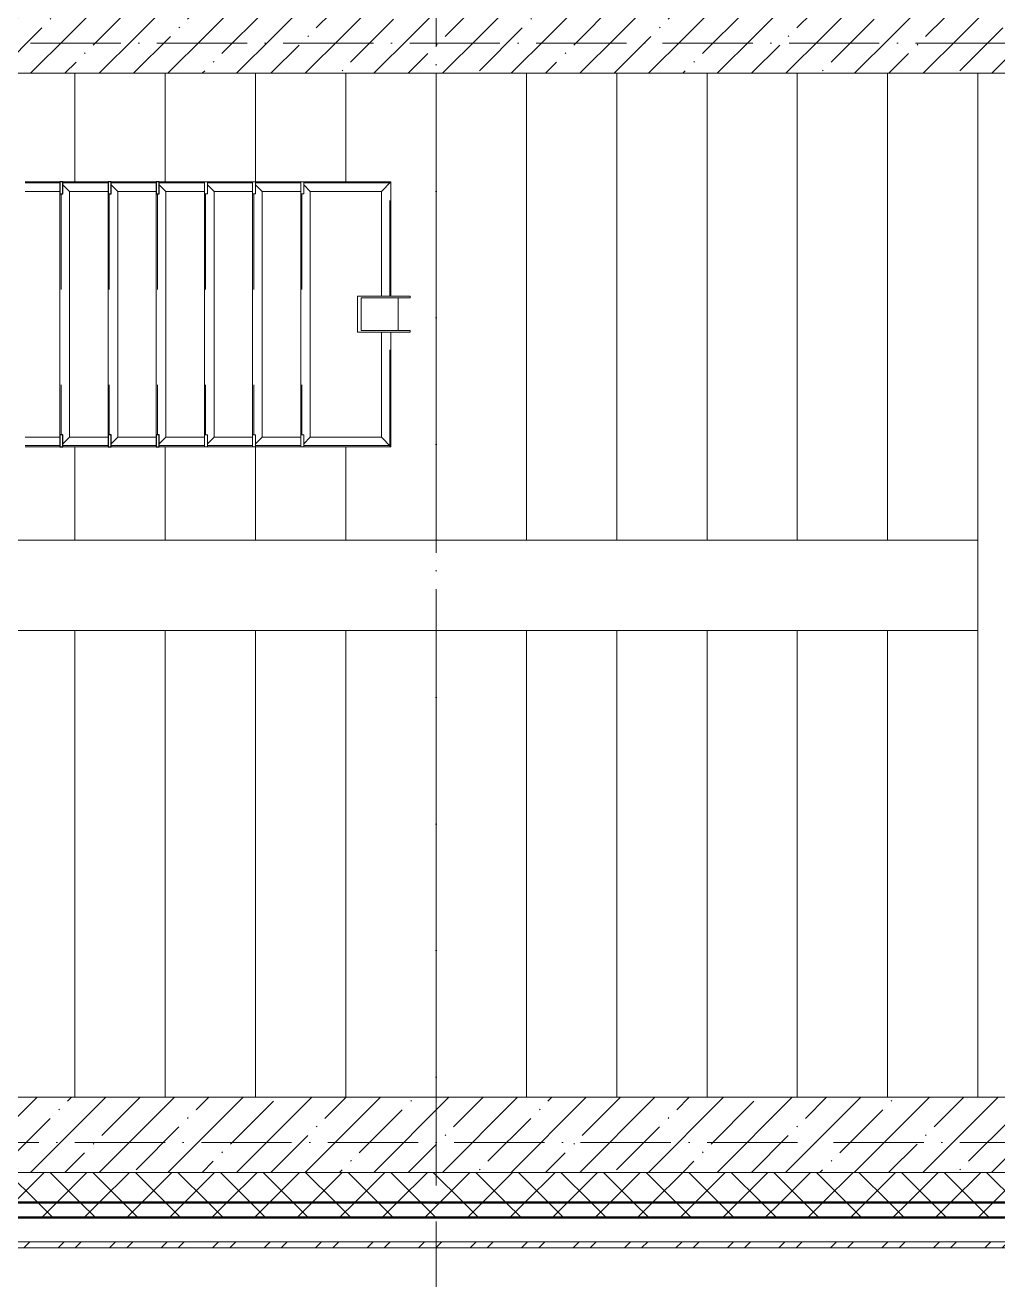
# Model space of a CAD drawing. Header units: millimetres. Extents: x -17017 to 628417, y -109036 to 199237.
# Drawn here: x 607794 to 611027, y -92791 to -88625 of the extents above; entities that cross this region are included whole.
import ezdxf

# ---------------------------------------------------------------- set-up
doc = ezdxf.new("R2010")
doc.units = ezdxf.units.MM
doc.linetypes.add('50_200_ШТРИХ_1Т_ш5_п1_п1_', pattern=[700, 500, -100, 0, -100])
doc.linetypes.add('Штрих', pattern=[635, 317.5, -317.5])
for name, color, linetype, lineweight in [('A-GENM-____-HDLN', 7, 'Штрих', 9), ('A-GENM-____-MCUT', 7, 'Continuous', 25), ('A-GENM-____-OTLN', 7, 'Continuous', 9), ('A-WALL-____-MCUT-1', 7, 'Continuous', 9), ('A-WALL-____-MCUT-2', 7, 'Continuous', 50), ('A-WALL-____-MCUT-3', 7, 'Continuous', 9), ('A-WALL-____-PATT-1', 7, 'Continuous', 9), ('A-WALL-FNSH-MCUT-1', 7, 'Continuous', 9), ('S-GRID-____-OTLN-1', 7, '50_200_ШТРИХ_1Т_ш5_п1_п1_', 9), ('S-STRS-____-OTLN-1', 7, 'Continuous', 9), ('стяжа', 7, 'Continuous', 30)]:
    doc.layers.add(name, color=color, linetype=linetype, lineweight=lineweight)
pattern_1 = [(45, (523510.01, -90515.61), (-70.71068, 70.71068), []), (135, (523510.01, -90515.61), (-70.71068, -70.71068), [])]
pattern_2 = [(45, (523510, -90515.61), (-114.04925, 114.04925), []), (45, (523624.06, -90515.61), (-114.04925, 114.04925), [201.612, -40.322, 3.353, -36.97])]

# ---------------------------------------------------------------- blocks, each defined once
blk = doc.blocks.new('ОМ_Труба_ГОСТ 8639-82 - ОМ_Труба_ГОСТ 8639-82-26350154-АР1_План отверстий 3 этажа в осях 1-64_А-ГГ')
at = {"layer": 'A-GENM-____-OTLN'}
for p, q in [((19689.1, 44821), (19689.1, 44941)), ((19689.1, 44941), (19864.1, 44941)), ((19864.1, 44935), (19701.2, 44935)), ((19701.2, 44935), (19701.2, 44827)), ((19824, 44935), (19824, 44827)), ((19864.1, 44941), (19864.1, 44935)), ((19864.1, 44821), (19689.1, 44821)), ((19701.2, 44827), (19864.1, 44827)), ((19864.1, 44827), (19864.1, 44821))]:
    blk.add_line(p, q, dxfattribs=at)
blk = doc.blocks.new('ОМ_Уголок_ГОСТ 8509-93 - ОМ_Уголок_ГОСТ 8509-93-26349651-АР1_План отверстий 3 этажа в осях 1-64_А-ГГ')
at = {"layer": 'A-GENM-____-HDLN'}
for p, q in [((4, -4), (380, -4)), ((500, -4), (876, -4))]:
    blk.add_line(p, q, dxfattribs=at)
at = {"layer": 'A-GENM-____-OTLN'}
for p, q in [((380, 0), (0, 0)), ((32, -32), (0, 0)), ((32, -32), (380, -32)), ((880, 0), (500, 0)), ((500, -32), (848, -32)), ((880, 0), (848, -32))]:
    blk.add_line(p, q, dxfattribs=at)
blk = doc.blocks.new('ОМ_Уголок_ГОСТ 8509-93 - ОМ_Уголок_ГОСТ 8509-93-V88-АР1_План отверстий 3 этажа в осях 1-64_А-ГГ')
at = {"layer": 'A-GENM-____-HDLN'}
blk.add_line((40, -4), (840, -4), dxfattribs=at)
at = {"layer": 'A-GENM-____-OTLN'}
for p, q in [((32, -32), (10, -10)), ((32, -32), (848, -32)), ((840, 0), (40, 0)), ((870, -10), (848, -32))]:
    blk.add_line(p, q, dxfattribs=at)
blk = doc.blocks.new('ОМ_Уголок_ГОСТ 8509-93 - ОМ_Уголок_ГОСТ 8509-93-19082047-АР1_План отверстий 3 этажа в осях 1-64_А-ГГ')
at = {"layer": 'A-GENM-____-HDLN'}
blk.add_line((10, -4), (296, -4), dxfattribs=at)
at = {"layer": 'A-GENM-____-OTLN'}
for p, q in [((300, 0), (10, 0)), ((32, -32), (10, -10)), ((32, -32), (268, -32)), ((300, 0), (268, -32))]:
    blk.add_line(p, q, dxfattribs=at)
blk = doc.blocks.new('ОМ_Уголок_ГОСТ 8509-93 - ОМ_Уголок_ГОСТ 8509-93-V89-АР1_План отверстий 3 этажа в осях 1-64_А-ГГ')
at = {"layer": 'A-GENM-____-HDLN'}
blk.add_line((4, -4), (290, -4), dxfattribs=at)
at = {"layer": 'A-GENM-____-OTLN'}
for p, q in [((290, 0), (0, 0)), ((32, -32), (0, 0)), ((32, -32), (268, -32)), ((290, -10), (268, -32))]:
    blk.add_line(p, q, dxfattribs=at)
blk = doc.blocks.new('ОМ_Уголок_ГОСТ 8509-93 - ОМ_Уголок_ГОСТ 8509-93-V90-АР1_План отверстий 3 этажа в осях 1-64_А-ГГ')
at = {"layer": 'A-GENM-____-HDLN'}
blk.add_line((10, -4), (160, -4), dxfattribs=at)
at = {"layer": 'A-GENM-____-OTLN'}
for p, q in [((160, 0), (10, 0)), ((32, -32), (10, -10)), ((32, -32), (160, -32))]:
    blk.add_line(p, q, dxfattribs=at)
blk = doc.blocks.new('ОМ_Уголок_ГОСТ 8509-93 - ОМ_Уголок_ГОСТ 8509-93-V91-АР1_План отверстий 3 этажа в осях 1-64_А-ГГ')
at = {"layer": 'A-GENM-____-HDLN'}
blk.add_line((140, -4), (290, -4), dxfattribs=at)
at = {"layer": 'A-GENM-____-OTLN'}
for p, q in [((290, 0), (140, 0)), ((140, -32), (268, -32)), ((290, -10), (268, -32))]:
    blk.add_line(p, q, dxfattribs=at)
blk = doc.blocks.new('ОМ_Уголок_ГОСТ 8509-93 - ОМ_Уголок_ГОСТ 8509-93-V93-АР1_План отверстий 3 этажа в осях 1-64_А-ГГ')
at = {"layer": 'A-GENM-____-HDLN'}
blk.add_line((44.3, -4), (160, -4), dxfattribs=at)
at = {"layer": 'A-GENM-____-OTLN'}
for p, q in [((160, 0), (44.3, 0)), ((44.3, -32), (160, -32))]:
    blk.add_line(p, q, dxfattribs=at)
blk = doc.blocks.new('ОМ_Уголок_ГОСТ 8509-93 - ОМ_Уголок_ГОСТ 8509-93-V94-АР1_План отверстий 3 этажа в осях 1-64_А-ГГ')
at = {"layer": 'A-GENM-____-HDLN'}
blk.add_line((140, -4), (255.7, -4), dxfattribs=at)
at = {"layer": 'A-GENM-____-OTLN'}
for p, q in [((255.7, 0), (140, 0)), ((140, -32), (255.7, -32))]:
    blk.add_line(p, q, dxfattribs=at)
blk = doc.blocks.new('ОМ_Полоса_Трапеция прямоугольная_Прокат_ГОСТ 103-2006 - ОМ_Полоса_Трапеция прямоугольная_Прокат_ГОСТ 103-2006-19082130-АР1_План отверстий 3 этажа в осях 1-64_А-ГГ')
at = {"layer": 'A-GENM-____-OTLN'}
for p, q in [((19500, 45321), (19510, 45321)), ((19500, 45281), (19500, 45321)), ((19510, 45321), (19510, 45281)), ((19510, 45281), (19500, 45281))]:
    blk.add_line(p, q, dxfattribs=at)
blk = doc.blocks.new('ОМ_Полоса_Трапеция прямоугольная_Прокат_ГОСТ 103-2006 - ОМ_Полоса_Трапеция прямоугольная_Прокат_ГОСТ 103-2006-V96-АР1_План отверстий 3 этажа в осях 1-64_А-ГГ')
at = {"layer": 'A-GENM-____-MCUT'}
for p, q in [((19030, 45321), (19020, 45321)), ((19020, 45321), (19020, 45281)), ((19030, 45281), (19030, 45321)), ((19020, 45281), (19030, 45281))]:
    blk.add_line(p, q, dxfattribs=at)
blk = doc.blocks.new('ОМ_Полоса_Трапеция прямоугольная_Прокат_ГОСТ 103-2006 - ОМ_Полоса_Трапеция прямоугольная_Прокат_ГОСТ 103-2006-V97-АР1_План отверстий 3 этажа в осях 1-64_А-ГГ')
at = {"layer": 'A-GENM-____-MCUT'}
for p, q in [((18870, 45321), (18860, 45321)), ((18860, 45321), (18860, 45281)), ((18870, 45281), (18870, 45321)), ((18860, 45281), (18870, 45281))]:
    blk.add_line(p, q, dxfattribs=at)
blk = doc.blocks.new('ОМ_Полоса_Трапеция прямоугольная_Прокат_ГОСТ 103-2006 - ОМ_Полоса_Трапеция прямоугольная_Прокат_ГОСТ 103-2006-V98-АР1_План отверстий 3 этажа в осях 1-64_А-ГГ')
at = {"layer": 'A-GENM-____-MCUT'}
for p, q in [((18710, 45321), (18700, 45321)), ((18700, 45321), (18700, 45281)), ((18710, 45281), (18710, 45321)), ((18700, 45281), (18710, 45281))]:
    blk.add_line(p, q, dxfattribs=at)
blk = doc.blocks.new('ОМ_Полоса_Трапеция прямоугольная_Прокат_ГОСТ 103-2006 - ОМ_Полоса_Трапеция прямоугольная_Прокат_ГОСТ 103-2006-19082170-АР1_План отверстий 3 этажа в осях 1-64_А-ГГ')
at = {"layer": 'A-GENM-____-OTLN'}
for p, q in [((19500, 44481), (19510, 44481)), ((19500, 44441), (19500, 44481)), ((19510, 44481), (19510, 44441)), ((19510, 44441), (19500, 44441))]:
    blk.add_line(p, q, dxfattribs=at)
blk = doc.blocks.new('ОМ_Полоса_Трапеция прямоугольная_Прокат_ГОСТ 103-2006 - ОМ_Полоса_Трапеция прямоугольная_Прокат_ГОСТ 103-2006-V99-АР1_План отверстий 3 этажа в осях 1-64_А-ГГ')
at = {"layer": 'A-GENM-____-MCUT'}
for p, q in [((19030, 44481), (19020, 44481)), ((19020, 44481), (19020, 44441)), ((19030, 44441), (19030, 44481)), ((19020, 44441), (19030, 44441))]:
    blk.add_line(p, q, dxfattribs=at)
blk = doc.blocks.new('ОМ_Полоса_Трапеция прямоугольная_Прокат_ГОСТ 103-2006 - ОМ_Полоса_Трапеция прямоугольная_Прокат_ГОСТ 103-2006-V100-АР1_План отверстий 3 этажа в осях 1-64_А-ГГ')
at = {"layer": 'A-GENM-____-MCUT'}
for p, q in [((18870, 44481), (18860, 44481)), ((18860, 44481), (18860, 44441)), ((18870, 44441), (18870, 44481)), ((18860, 44441), (18870, 44441))]:
    blk.add_line(p, q, dxfattribs=at)
blk = doc.blocks.new('ОМ_Полоса_Трапеция прямоугольная_Прокат_ГОСТ 103-2006 - ОМ_Полоса_Трапеция прямоугольная_Прокат_ГОСТ 103-2006-V101-АР1_План отверстий 3 этажа в осях 1-64_А-ГГ')
at = {"layer": 'A-GENM-____-MCUT'}
for p, q in [((18710, 44481), (18700, 44481)), ((18700, 44481), (18700, 44441)), ((18710, 44441), (18710, 44481)), ((18700, 44441), (18710, 44441))]:
    blk.add_line(p, q, dxfattribs=at)
blk = doc.blocks.new('3эт')
at = {"layer": 'S-GRID-____-OTLN-1', "color": 251, "ltscale": 0.6, "true_color": 0x636466}
for p, q in [((369420.7, -91346.1), (369420.7, -80328.4)), ((387697.2, -85032.4), (279101.9, -85032.4)), ((387845.1, -88682.4), (279101.9, -88682.4))]:
    blk.add_line(p, q, dxfattribs=at)

msp = doc.modelspace()

# ---------------------------------------------------------------- hatches: boundary and pattern name
at = {"layer": 'A-WALL-____-PATT-1'}
h = msp.add_hatch(dxfattribs=at)
h.set_pattern_fill('FP_38', color=256, style=0, pattern_type=2)
h.set_pattern_definition(pattern_2)
h.paths.add_polyline_path([(612510, -88784.6), (612510, -88534.6), (607310, -88534.6), (607310, -88784.6), (611869.5, -88784.6)], flags=0)
h = msp.add_hatch(dxfattribs=at)
h.set_pattern_fill('FP_38', color=256, style=0, pattern_type=2)
h.set_pattern_definition(pattern_2)
h.paths.add_polyline_path([(612510, -92434.6), (612510, -92184.6), (605910, -92184.6), (605910, -92434.6), (611869.5, -92434.6)], flags=0)
h = msp.add_hatch(dxfattribs=at)
h.set_pattern_fill('FP_1', color=256, style=0, pattern_type=2)
h.set_pattern_definition(pattern_1)
h.paths.add_polyline_path([(624260, -92534.6), (624760, -92534.6), (624760, -92434.6), (615735, -92434.6), (615735, -92440.6), (615660, -92440.6), (615660, -92534.6), (624241.8, -92534.6)], flags=0)
h.paths.add_polyline_path([(612753.3, -92534.6), (613860, -92534.6), (613860, -92440.6), (613785, -92440.6), (613785, -92434.6), (605910, -92434.6), (605910, -92534.6), (612510, -92534.6)], flags=0)
h.paths.add_polyline_path([(604910, -92534.6), (604910, -92434.6), (603785, -92434.6), (603785, -92440.6), (603710, -92440.6), (603710, -92534.6), (604799.7, -92534.6)], flags=0)
h.paths.add_polyline_path([(601910, -92534.6), (601910, -92440.6), (601835, -92440.6), (601835, -92434.6), (600785, -92434.6), (600785, -92440.6), (600710, -92440.6), (600710, -92534.6), (601264.8, -92534.6)], flags=0)
h.paths.add_polyline_path([(598910, -92534.6), (598910, -92434.6), (597785, -92434.6), (597785, -92440.6), (597710, -92440.6), (597710, -92534.6), (597785, -92534.6)], flags=0)
h.paths.add_polyline_path([(594510, -92534.6), (595910, -92534.6), (595910, -92434.6), (594585, -92434.6), (594585, -92440.6), (594510, -92440.6)], flags=0)
h.paths.add_polyline_path([(592427.4, -92534.6), (592710, -92534.6), (592710, -92440.6), (592635, -92440.6), (592635, -92434.6), (591585, -92434.6), (591585, -92440.6), (591510, -92440.6), (591510, -92534.6), (591543.7, -92534.6)], flags=0)
h.paths.add_polyline_path([(589710, -92534.6), (589710, -92434.6), (588585, -92434.6), (588585, -92440.6), (588510, -92440.6), (588510, -92534.6), (588585, -92534.6)], flags=0)
h.paths.add_polyline_path([(586360, -92534.6), (586710, -92534.6), (586710, -92440.6), (586635, -92440.6), (586635, -92434.6), (585585, -92434.6), (585585, -92440.6), (585510, -92440.6), (585510, -92534.6), (586241.3, -92534.6)], flags=0)
h.paths.add_polyline_path([(583710, -92534.6), (583710, -92440.6), (583635, -92440.6), (583635, -92434.6), (582585, -92434.6), (582585, -92440.6), (582510, -92440.6), (582510, -92534.6), (583590.1, -92534.6)], flags=0)
h.paths.add_polyline_path([(580710, -92534.6), (580710, -92440.6), (580635, -92440.6), (580635, -92434.6), (579585, -92434.6), (579585, -92440.6), (579510, -92440.6), (579510, -92534.6), (580055.2, -92534.6)], flags=0)
h.paths.add_polyline_path([(576520.3, -92534.6), (577710, -92534.6), (577710, -92440.6), (577635, -92440.6), (577635, -92434.6), (576585, -92434.6), (576585, -92440.6), (576510, -92440.6), (576510, -92534.6), (576516, -92534.6)], flags=0)
h.paths.add_polyline_path([(573510, -92534.6), (574710, -92534.6), (574710, -92440.6), (574635, -92440.6), (574635, -92434.6), (573585, -92434.6), (573585, -92440.6), (573510, -92440.6)], flags=0)
h.paths.add_polyline_path([(568566.7, -92534.6), (568710, -92534.6), (568710, -92440.6), (568635, -92440.6), (568635, -92434.6), (567585, -92434.6), (567585, -92440.6), (567510, -92440.6), (567510, -92534.6), (568360, -92534.6)], flags=0)
h.paths.add_polyline_path([(565710, -92534.6), (565710, -92440.6), (565635, -92440.6), (565635, -92434.6), (564585, -92434.6), (564585, -92440.6), (564510, -92440.6), (564510, -92534.6), (565704, -92534.6)], flags=0)
h.paths.add_polyline_path([(562380.5, -92534.6), (562710, -92534.6), (562710, -92440.6), (562635, -92439.9), (562635, -92434.6), (561310, -92434.6), (561310, -92534.6)], flags=0)
h.paths.add_polyline_path([(558845.6, -92534.6), (559510, -92534.6), (559510, -92440.6), (559435, -92440.6), (559435, -92434.6), (558310, -92434.6), (558310, -92534.6)], flags=0)
h.paths.add_polyline_path([(556510, -92534.6), (556510, -92440.6), (556435, -92440.6), (556435, -92434.6), (555385, -92434.6), (555385, -92440.6), (555310, -92440.6), (555310.7, -92534.6), (556504, -92534.6)], flags=0)
h.paths.add_polyline_path([(553510, -92534.6), (553510, -92440.6), (553435, -92440.6), (553435, -92434.6), (552310, -92434.6), (552310, -92534.6), (552659.5, -92534.6)], flags=0)
h.paths.add_polyline_path([(550510, -92534.6), (550510, -92440.6), (550435, -92440.6), (550435, -92434.6), (549310, -92434.6), (549310, -92534.6), (550008.3, -92534.6)], flags=0)
h.paths.add_polyline_path([(547510, -92534.6), (547510, -92440.6), (547435, -92440.6), (547435, -92434.6), (546385, -92434.6), (546385, -92440.6), (546310, -92440.6), (546310, -92534.6), (546473.4, -92534.6)], flags=0)
h.paths.add_polyline_path([(537636, -92534.6), (538510, -92534.6), (538510, -92440.6), (538435, -92440.6), (538435, -92434.6), (537385, -92434.6), (537385, -92440.6), (537310, -92440.6), (537310, -92534.6)], flags=0)
h.paths.add_polyline_path([(535868.6, -92534.6), (536310, -92534.6), (536310, -92440.6), (536235, -92440.6), (536235, -92434.6), (530985, -92434.6), (530985, -92440.6), (530910, -92440.6), (530910, -92534.6), (534410, -92534.6)], flags=0)
h.paths.add_polyline_path([(528798.7, -92534.6), (529910, -92534.6), (529910, -92440.6), (529835, -92440.6), (529835, -92434.6), (521060, -92434.6), (521060, -92534.6), (527031.3, -92534.6)], flags=0)
h = msp.add_hatch(dxfattribs=at)
h.set_pattern_fill('FP_1', color=256, style=0, pattern_type=2)
h.set_pattern_definition(pattern_1)
h.paths.add_polyline_path([(624760, -92584.6), (624860, -92584.6), (624860, -92534.6), (615660, -92534.6), (615660, -92584.6), (624241.8, -92584.6)], flags=0)
h.paths.add_polyline_path([(612753.3, -92584.6), (613860, -92584.6), (613860, -92534.6), (605910, -92534.6), (605910, -92584.6), (611869.5, -92584.6)], flags=0)
h.paths.add_polyline_path([(604799.7, -92584.6), (604910, -92584.6), (604910, -92534.6), (603710, -92534.6), (603710, -92584.6), (603916, -92584.6)], flags=0)
h.paths.add_polyline_path([(600710, -92584.6), (601910, -92584.6), (601910, -92534.6), (600710, -92534.6)], flags=0)
h.paths.add_polyline_path([(597729.8, -92584.6), (598910, -92584.6), (598910, -92534.6), (597710, -92534.6), (597710, -92584.6)], flags=0)
h.paths.add_polyline_path([(595910, -92584.6), (595910, -92534.6), (594510, -92534.6), (594510, -92584.6), (595078.6, -92584.6)], flags=0)
h.paths.add_polyline_path([(592710, -92584.6), (592710, -92534.6), (591510, -92534.6), (591510, -92584.6), (592427.4, -92584.6)], flags=0)
h.paths.add_polyline_path([(589710, -92584.6), (589710, -92534.6), (588510, -92534.6), (588510, -92584.6)], flags=0)
h.paths.add_polyline_path([(586710, -92584.6), (586710, -92534.6), (585510, -92534.6), (585510, -92584.6), (586241.3, -92584.6)], flags=0)
h.paths.add_polyline_path([(582510, -92584.6), (583710, -92584.6), (583710, -92534.6), (582510, -92534.6)], flags=0)
h.paths.add_polyline_path([(579510, -92584.6), (580710, -92584.6), (580710, -92534.6), (579510, -92534.6)], flags=0)
h.paths.add_polyline_path([(576520.3, -92584.6), (577710, -92584.6), (577710, -92534.6), (576510, -92534.6), (576510, -92584.6)], flags=0)
h.paths.add_polyline_path([(574710, -92584.6), (574710, -92534.6), (573510, -92534.6), (573510, -92584.6), (573869.1, -92584.6)], flags=0)
h.paths.add_polyline_path([(568566.7, -92584.6), (568710, -92584.6), (568710, -92534.6), (567510, -92534.6), (567510, -92584.6), (567682.9, -92584.6)], flags=0)
h.paths.add_polyline_path([(565710, -92584.6), (565710, -92534.6), (564510, -92534.6), (564510, -92584.6), (565031.7, -92584.6)], flags=0)
h.paths.add_polyline_path([(562380.5, -92584.6), (562710, -92584.6), (562710, -92534.6), (561310, -92534.6), (561310, -92584.6)], flags=0)
h.paths.add_polyline_path([(559510, -92584.6), (559510, -92534.6), (558310, -92534.6), (558310, -92584.6), (558845.6, -92584.6)], flags=0)
h.paths.add_polyline_path([(556510, -92584.6), (556510, -92534.6), (555310, -92534.6), (555310.7, -92584.6)], flags=0)
h.paths.add_polyline_path([(553510, -92584.6), (553510, -92534.6), (552310, -92534.6), (552310, -92584.6), (552659.5, -92584.6)], flags=0)
h.paths.add_polyline_path([(550510, -92584.6), (550510, -92534.6), (549310, -92534.6), (549310, -92584.6), (550008.3, -92584.6)], flags=0)
h.paths.add_polyline_path([(546473.4, -92584.6), (547510, -92584.6), (547510, -92534.6), (546310, -92534.6), (546310, -92584.6)], flags=0)
h.paths.add_polyline_path([(537310, -92584.6), (538510, -92584.6), (538510, -92534.6), (537310, -92534.6)], flags=0)
h.paths.add_polyline_path([(536310, -92584.6), (536310, -92534.6), (530910, -92534.6), (530910, -92584.6), (535868.6, -92584.6)], flags=0)
h.paths.add_polyline_path([(529682.5, -92584.6), (529910, -92584.6), (529910, -92534.6), (520960, -92534.6), (520960, -92584.6), (528798.7, -92584.6)], flags=0)
h = msp.add_hatch(dxfattribs=at)
h.set_pattern_fill('FP_3', color=256, style=0, pattern_type=2)
h.set_pattern_definition([(45, (523510.01, -90515.61), (-85.53659, 85.53659), []), (45, (523567.03, -90515.61), (-85.53659, 85.53659), [])])
h.paths.add_polyline_path([(624990, -92684.6), (624990, -92664.6), (615660, -92664.6), (615660, -92684.6), (624241.8, -92684.6)], flags=0)
h.paths.add_polyline_path([(612753.3, -92684.6), (613860, -92684.6), (613860, -92664.6), (605910, -92664.6), (605910, -92684.6), (611869.5, -92684.6)], flags=0)
h.paths.add_polyline_path([(603916, -92684.6), (604910, -92684.6), (604910, -92664.6), (603710, -92664.6), (603710, -92684.6)], flags=0)
h.paths.add_polyline_path([(601910, -92684.6), (601910, -92664.6), (600711, -92664.6), (600711, -92684.6), (601264.8, -92684.6)], flags=0)
h.paths.add_polyline_path([(597729.8, -92684.6), (598910, -92684.6), (598910, -92664.6), (597710, -92664.6), (597710, -92684.6)], flags=0)
h.paths.add_polyline_path([(595395, -92684.6), (595910, -92684.6), (595910, -92664.6), (595395, -92664.6)], flags=0)

# ---------------------------------------------------------------- linework, layer by layer
at = {"layer": 'A-WALL-____-MCUT-1'}
for p, q in [((607060, -88784.6), (612510, -88784.6)), ((612510, -92184.6), (605910, -92184.6)), ((612510, -92434.6), (605910, -92434.6))]:
    msp.add_line(p, q, dxfattribs=at)
at = {"layer": 'A-WALL-____-MCUT-2'}
for p, q in [((605910, -92534.6), (613860, -92534.6)), ((605910, -92584.6), (613860, -92584.6))]:
    msp.add_line(p, q, dxfattribs=at)
at = {"layer": 'A-WALL-____-MCUT-3'}
msp.add_line((605910, -92664.6), (613860, -92664.6), dxfattribs=at)
at = {"layer": 'A-WALL-FNSH-MCUT-1'}
for p, q in [((613860, -92664.6), (605910, -92664.6)), ((605910, -92684.6), (613860, -92684.6))]:
    msp.add_line(p, q, dxfattribs=at)
at = {"layer": 'S-STRS-____-OTLN-1'}
for p, q in [((607960, -88784.6), (607960, -89144.6)), ((607960, -88784.6), (607960, -89144.6)), ((608260, -88784.6), (608260, -89144.6)), ((608260, -88784.6), (608260, -89144.6)), ((608560, -88784.6), (608560, -89144.6)), ((608560, -88784.6), (608560, -89144.6)), ((608860, -88784.6), (608860, -89144.6)), ((608860, -88784.6), (608860, -89144.6)), ((609160, -88784.6), (609160, -90334.6)), ((609160, -88784.6), (609160, -90334.6)), ((609460, -88784.6), (609460, -90334.6)), ((609460, -88784.6), (609460, -90334.6)), ((609760, -88784.6), (609760, -90334.6)), ((609760, -88784.6), (609760, -90334.6)), ((610060, -88784.6), (610060, -90334.6)), ((610060, -88784.6), (610060, -90334.6)), ((610360, -88784.6), (610360, -90334.6)), ((610360, -88784.6), (610360, -90334.6)), ((610660, -88784.6), (610660, -90334.6)), ((610660, -88784.6), (610660, -90334.6)), ((610960, -88784.6), (610960, -90334.6)), ((610960, -88784.6), (610960, -90334.6)), ((607960, -90024.6), (607960, -90334.6)), ((607960, -90024.6), (607960, -90334.6)), ((608260, -90024.6), (608260, -90334.6)), ((608260, -90024.6), (608260, -90334.6)), ((608560, -90024.6), (608560, -90334.6)), ((608560, -90024.6), (608560, -90334.6)), ((608860, -90024.6), (608860, -90334.6)), ((608860, -90024.6), (608860, -90334.6)), ((607660, -90334.6), (607960, -90334.6)), ((607960, -90334.6), (608260, -90334.6)), ((608260, -90334.6), (608560, -90334.6)), ((608560, -90334.6), (608860, -90334.6)), ((608860, -90334.6), (609160, -90334.6)), ((609160, -90334.6), (609460, -90334.6)), ((609460, -90334.6), (609760, -90334.6)), ((609760, -90334.6), (610060, -90334.6)), ((610060, -90334.6), (610360, -90334.6)), ((610360, -90334.6), (610660, -90334.6)), ((610660, -90334.6), (610960, -90334.6)), ((610960, -90334.6), (610960, -90634.6)), ((607960, -90634.6), (607660, -90634.6)), ((608260, -90634.6), (607960, -90634.6)), ((607960, -92184.6), (607960, -90634.6)), ((607960, -92184.6), (607960, -90634.6)), ((608560, -90634.6), (608260, -90634.6)), ((608260, -92184.6), (608260, -90634.6)), ((608260, -92184.6), (608260, -90634.6)), ((608860, -90634.6), (608560, -90634.6)), ((608560, -92184.6), (608560, -90634.6)), ((608560, -92184.6), (608560, -90634.6)), ((609160, -90634.6), (608860, -90634.6)), ((608860, -92184.6), (608860, -90634.6)), ((608860, -92184.6), (608860, -90634.6)), ((609460, -90634.6), (609160, -90634.6)), ((609160, -92184.6), (609160, -90634.6)), ((609160, -92184.6), (609160, -90634.6)), ((609760, -90634.6), (609460, -90634.6)), ((609460, -92184.6), (609460, -90634.6)), ((609460, -92184.6), (609460, -90634.6)), ((610060, -90634.6), (609760, -90634.6)), ((609760, -92184.6), (609760, -90634.6)), ((609760, -92184.6), (609760, -90634.6)), ((610360, -90634.6), (610060, -90634.6)), ((610060, -92184.6), (610060, -90634.6)), ((610060, -92184.6), (610060, -90634.6)), ((610660, -90634.6), (610360, -90634.6)), ((610360, -92184.6), (610360, -90634.6)), ((610360, -92184.6), (610360, -90634.6)), ((610960, -90634.6), (610660, -90634.6)), ((610660, -92184.6), (610660, -90634.6)), ((610660, -92184.6), (610660, -90634.6)), ((610960, -92184.6), (610960, -90634.6)), ((610960, -92184.6), (610960, -90634.6))]:
    msp.add_line(p, q, dxfattribs=at)

# ---------------------------------------------------------------- block references
at = {"layer": 'A-GENM-____-OTLN', "extrusion": (0, 0, -1)}
for name, p in [('ОМ_Уголок_ГОСТ 8509-93 - ОМ_Уголок_ГОСТ 8509-93-V94-АР1_План отверстий 3 этажа в осях 1-64_А-ГГ', (-608050, -89144.6)), ('ОМ_Уголок_ГОСТ 8509-93 - ОМ_Уголок_ГОСТ 8509-93-V91-АР1_План отверстий 3 этажа в осях 1-64_А-ГГ', (-608210, -89144.6)), ('ОМ_Уголок_ГОСТ 8509-93 - ОМ_Уголок_ГОСТ 8509-93-V91-АР1_План отверстий 3 этажа в осях 1-64_А-ГГ', (-608370, -89144.6)), ('ОМ_Уголок_ГОСТ 8509-93 - ОМ_Уголок_ГОСТ 8509-93-V91-АР1_План отверстий 3 этажа в осях 1-64_А-ГГ', (-608530, -89144.6)), ('ОМ_Уголок_ГОСТ 8509-93 - ОМ_Уголок_ГОСТ 8509-93-V91-АР1_План отверстий 3 этажа в осях 1-64_А-ГГ', (-608690, -89144.6)), ('ОМ_Уголок_ГОСТ 8509-93 - ОМ_Уголок_ГОСТ 8509-93-V91-АР1_План отверстий 3 этажа в осях 1-64_А-ГГ', (-608850, -89144.6)), ('ОМ_Уголок_ГОСТ 8509-93 - ОМ_Уголок_ГОСТ 8509-93-V89-АР1_План отверстий 3 этажа в осях 1-64_А-ГГ', (-609010, -89144.6))]:
    msp.add_blockref(name, p, dxfattribs=at)
at = {"layer": 'A-GENM-____-OTLN'}
for name, p in [('ОМ_Полоса_Трапеция прямоугольная_Прокат_ГОСТ 103-2006 - ОМ_Полоса_Трапеция прямоугольная_Прокат_ГОСТ 103-2006-V98-АР1_План отверстий 3 этажа в осях 1-64_А-ГГ', (589210, -134465.6)), ('ОМ_Полоса_Трапеция прямоугольная_Прокат_ГОСТ 103-2006 - ОМ_Полоса_Трапеция прямоугольная_Прокат_ГОСТ 103-2006-V97-АР1_План отверстий 3 этажа в осях 1-64_А-ГГ', (589210, -134465.6)), ('ОМ_Полоса_Трапеция прямоугольная_Прокат_ГОСТ 103-2006 - ОМ_Полоса_Трапеция прямоугольная_Прокат_ГОСТ 103-2006-V96-АР1_План отверстий 3 этажа в осях 1-64_А-ГГ', (589210, -134465.6)), ('ОМ_Полоса_Трапеция прямоугольная_Прокат_ГОСТ 103-2006 - ОМ_Полоса_Трапеция прямоугольная_Прокат_ГОСТ 103-2006-19082130-АР1_План отверстий 3 этажа в осях 1-64_А-ГГ', (588890, -134465.6)), ('ОМ_Полоса_Трапеция прямоугольная_Прокат_ГОСТ 103-2006 - ОМ_Полоса_Трапеция прямоугольная_Прокат_ГОСТ 103-2006-19082130-АР1_План отверстий 3 этажа в осях 1-64_А-ГГ', (589050, -134465.6)), ('ОМ_Полоса_Трапеция прямоугольная_Прокат_ГОСТ 103-2006 - ОМ_Полоса_Трапеция прямоугольная_Прокат_ГОСТ 103-2006-19082130-АР1_План отверстий 3 этажа в осях 1-64_А-ГГ', (589210, -134465.6)), ('ОМ_Труба_ГОСТ 8639-82 - ОМ_Труба_ГОСТ 8639-82-26350154-АР1_План отверстий 3 этажа в осях 1-64_А-ГГ', (589210, -134465.6)), ('ОМ_Полоса_Трапеция прямоугольная_Прокат_ГОСТ 103-2006 - ОМ_Полоса_Трапеция прямоугольная_Прокат_ГОСТ 103-2006-V101-АР1_План отверстий 3 этажа в осях 1-64_А-ГГ', (589210, -134465.6)), ('ОМ_Полоса_Трапеция прямоугольная_Прокат_ГОСТ 103-2006 - ОМ_Полоса_Трапеция прямоугольная_Прокат_ГОСТ 103-2006-V100-АР1_План отверстий 3 этажа в осях 1-64_А-ГГ', (589210, -134465.6)), ('ОМ_Полоса_Трапеция прямоугольная_Прокат_ГОСТ 103-2006 - ОМ_Полоса_Трапеция прямоугольная_Прокат_ГОСТ 103-2006-V99-АР1_План отверстий 3 этажа в осях 1-64_А-ГГ', (589210, -134465.6)), ('ОМ_Полоса_Трапеция прямоугольная_Прокат_ГОСТ 103-2006 - ОМ_Полоса_Трапеция прямоугольная_Прокат_ГОСТ 103-2006-19082170-АР1_План отверстий 3 этажа в осях 1-64_А-ГГ', (588890, -134465.6)), ('ОМ_Полоса_Трапеция прямоугольная_Прокат_ГОСТ 103-2006 - ОМ_Полоса_Трапеция прямоугольная_Прокат_ГОСТ 103-2006-19082170-АР1_План отверстий 3 этажа в осях 1-64_А-ГГ', (589050, -134465.6)), ('ОМ_Полоса_Трапеция прямоугольная_Прокат_ГОСТ 103-2006 - ОМ_Полоса_Трапеция прямоугольная_Прокат_ГОСТ 103-2006-19082170-АР1_План отверстий 3 этажа в осях 1-64_А-ГГ', (589210, -134465.6))]:
    msp.add_blockref(name, p, dxfattribs=at)
at = {"layer": 'A-GENM-____-OTLN', "extrusion": (0, 0, -1)}
for name, p, rotation in [('ОМ_Уголок_ГОСТ 8509-93 - ОМ_Уголок_ГОСТ 8509-93-V88-АР1_План отверстий 3 этажа в осях 1-64_А-ГГ', (-607910, -89144.6), 269.9999999999989), ('ОМ_Уголок_ГОСТ 8509-93 - ОМ_Уголок_ГОСТ 8509-93-V88-АР1_План отверстий 3 этажа в осях 1-64_А-ГГ', (-608070, -89144.6), 269.9999999999989), ('ОМ_Уголок_ГОСТ 8509-93 - ОМ_Уголок_ГОСТ 8509-93-V88-АР1_План отверстий 3 этажа в осях 1-64_А-ГГ', (-608230, -89144.6), 269.9999999999989), ('ОМ_Уголок_ГОСТ 8509-93 - ОМ_Уголок_ГОСТ 8509-93-V88-АР1_План отверстий 3 этажа в осях 1-64_А-ГГ', (-608390, -89144.6), 269.9999999999989), ('ОМ_Уголок_ГОСТ 8509-93 - ОМ_Уголок_ГОСТ 8509-93-V88-АР1_План отверстий 3 этажа в осях 1-64_А-ГГ', (-608550, -89144.6), 269.9999999999989), ('ОМ_Уголок_ГОСТ 8509-93 - ОМ_Уголок_ГОСТ 8509-93-V88-АР1_План отверстий 3 этажа в осях 1-64_А-ГГ', (-608710, -89144.6), 269.9999999999989), ('ОМ_Уголок_ГОСТ 8509-93 - ОМ_Уголок_ГОСТ 8509-93-26349651-АР1_План отверстий 3 этажа в осях 1-64_А-ГГ', (-609010, -90024.6), 89.99999999999908), ('ОМ_Уголок_ГОСТ 8509-93 - ОМ_Уголок_ГОСТ 8509-93-V93-АР1_План отверстий 3 этажа в осях 1-64_А-ГГ', (-607750, -90024.6), 180), ('ОМ_Уголок_ГОСТ 8509-93 - ОМ_Уголок_ГОСТ 8509-93-V90-АР1_План отверстий 3 этажа в осях 1-64_А-ГГ', (-607910, -90024.6), 180), ('ОМ_Уголок_ГОСТ 8509-93 - ОМ_Уголок_ГОСТ 8509-93-V90-АР1_План отверстий 3 этажа в осях 1-64_А-ГГ', (-608070, -90024.6), 180), ('ОМ_Уголок_ГОСТ 8509-93 - ОМ_Уголок_ГОСТ 8509-93-V90-АР1_План отверстий 3 этажа в осях 1-64_А-ГГ', (-608230, -90024.6), 180), ('ОМ_Уголок_ГОСТ 8509-93 - ОМ_Уголок_ГОСТ 8509-93-V90-АР1_План отверстий 3 этажа в осях 1-64_А-ГГ', (-608390, -90024.6), 180), ('ОМ_Уголок_ГОСТ 8509-93 - ОМ_Уголок_ГОСТ 8509-93-V90-АР1_План отверстий 3 этажа в осях 1-64_А-ГГ', (-608550, -90024.6), 180), ('ОМ_Уголок_ГОСТ 8509-93 - ОМ_Уголок_ГОСТ 8509-93-19082047-АР1_План отверстий 3 этажа в осях 1-64_А-ГГ', (-608710, -90024.6), 180)]:
    msp.add_blockref(name, p, dxfattribs=dict(at, rotation=rotation))
at = {"layer": 'стяжа'}
msp.add_blockref('3эт', (239739.3, -3652.2), dxfattribs=at)

doc.saveas('drawing.dxf')
